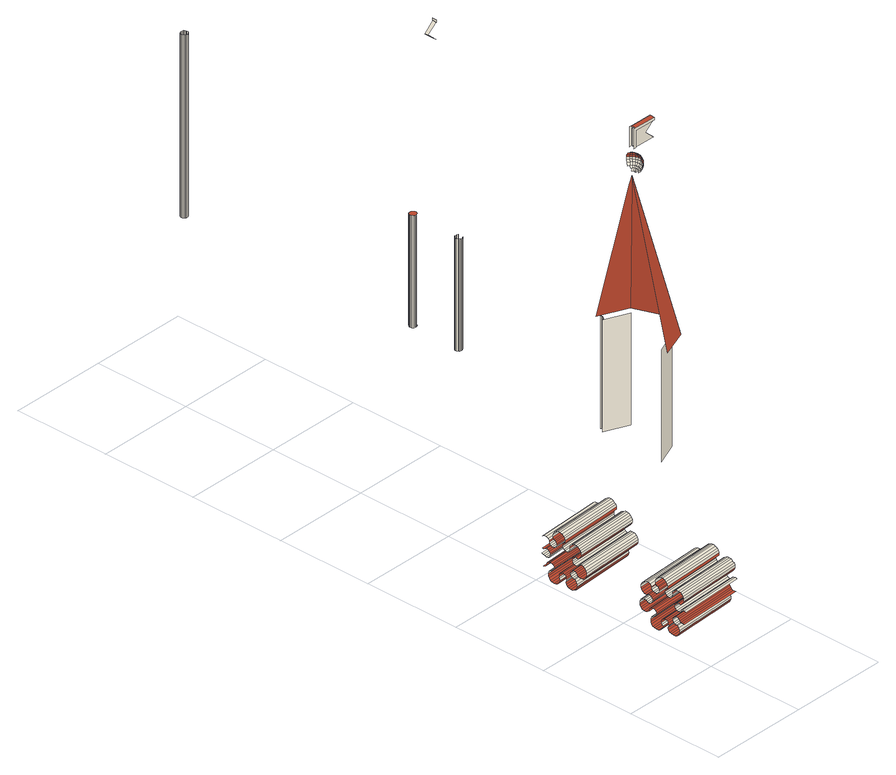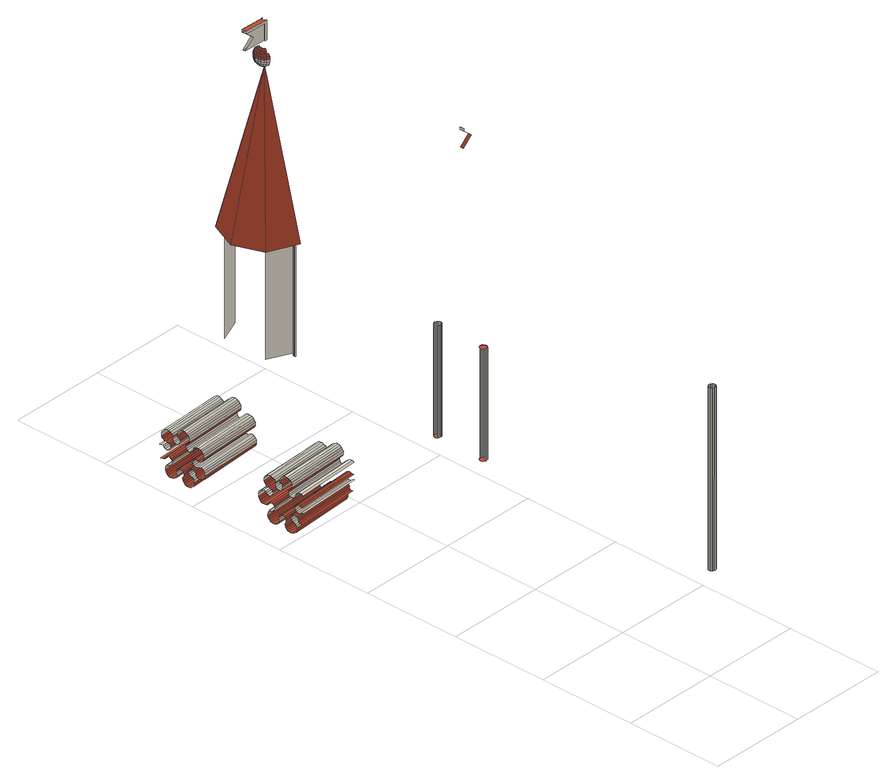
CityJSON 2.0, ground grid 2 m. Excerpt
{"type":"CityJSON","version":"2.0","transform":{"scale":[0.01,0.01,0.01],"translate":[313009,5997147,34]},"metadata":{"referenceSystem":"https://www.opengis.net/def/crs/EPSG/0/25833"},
"CityObjects":{
"building1":{"type":"Building","geometry":[{"type":"MultiSurface","lod":"0","boundaries":[[[0,1,2,3]],[[4,5,6,7]],[[8,4,7,9]],[[5,10,11,6]],[[12,13,14,15]],[[1,16,17,2]],[[18,8,9,19]],[[10,20,21,11]],[[16,22,23,17]],[[24,12,15,25]],[[26,18,19,27]],[[20,28,29,21]],[[22,30,31,23]],[[32,24,25,33]],[[34,35,36,37]],[[38,34,37,39]],[[40,26,27,41]],[[35,42,43,36]],[[44,32,33,45]],[[28,46,47,29]],[[30,48,49,31]],[[50,38,39,51]],[[42,52,53,43]],[[54,44,45,55]],[[56,40,41,57]],[[58,50,51,59]],[[48,60,61,49]],[[46,62,63,47]],[[52,64,65,53]],[[66,54,55,67]],[[68,56,57,69]],[[70,58,59,71]],[[60,72,73,61]],[[64,74,75,65]],[[62,76,77,63]],[[78,68,69,79]],[[80,66,67,81]],[[72,82,83,73]],[[84,78,79,85]],[[82,84,85,83]],[[86,70,71,87]],[[74,88,89,75]],[[90,80,81,91]],[[76,92,93,77]],[[88,94,95,89]],[[96,90,91,97]],[[94,96,97,95]],[[98,99,100,101]],[[92,102,103,93]],[[104,86,87,105]],[[102,98,101,103]],[[99,106,107,100]],[[106,108,109,107]],[[110,104,105,111]],[[108,112,113,109]],[[114,110,111,115]],[[116,117,118,119]],[[117,120,121,118]],[[112,122,123,113]],[[124,116,119,125]],[[120,126,127,121]],[[126,114,115,127]],[[128,129,130,131]],[[129,132,133,130]],[[134,124,125,135]],[[122,136,137,123]],[[138,128,131,139]],[[132,140,141,133]],[[136,142,143,137]],[[144,138,139,145]],[[146,134,135,147]],[[140,148,149,141]],[[142,150,151,143]],[[150,144,145,151]],[[152,146,147,153]],[[148,154,155,149]],[[156,157,158,159]],[[160,152,153,161]],[[157,162,163,158]],[[164,156,159,165]],[[166,160,161,167]],[[154,168,169,155]],[[162,170,171,163]],[[170,166,167,171]],[[172,164,165,173]],[[168,174,175,169]],[[176,177,178,179]],[[180,172,173,181]],[[177,182,183,178]],[[184,176,179,185]],[[182,186,187,183]],[[174,188,189,175]],[[190,184,185,191]],[[192,180,181,193]],[[186,194,195,187]],[[196,197,198,199]],[[200,190,191,201]],[[188,202,203,189]],[[197,204,205,198]],[[206,196,199,207]],[[204,208,209,205]],[[202,210,211,203]],[[212,200,201,213]],[[194,214,215,195]],[[216,192,193,217]],[[210,212,213,211]],[[218,206,207,219]],[[208,220,221,209]],[[214,222,223,215]],[[224,218,219,225]],[[226,216,217,227]],[[220,228,229,221]],[[230,231,232,233]],[[231,234,235,232]],[[222,236,237,223]],[[238,230,233,239]],[[240,224,225,241]],[[242,226,227,243]],[[234,244,245,235]],[[236,246,247,237]],[[246,248,249,247]],[[228,250,251,229]],[[252,238,239,253]],[[254,242,243,255]],[[248,256,257,249]],[[244,258,259,245]],[[250,260,261,251]],[[262,240,241,263]],[[260,254,255,261]],[[264,252,253,265]],[[266,262,263,267]],[[256,268,269,257]],[[258,270,271,259]],[[272,266,267,273]],[[274,272,273,275]],[[276,264,265,277]],[[270,278,279,271]],[[268,280,281,269]],[[282,276,277,283]],[[284,274,275,285]],[[278,286,287,279]],[[280,288,289,281]],[[290,282,283,291]],[[286,292,293,287]],[[294,284,285,295]],[[288,296,297,289]],[[298,290,291,299]],[[292,300,301,293]],[[302,294,295,303]],[[296,304,305,297]],[[306,298,299,307]],[[304,308,309,305]],[[300,310,311,301]],[[312,302,303,313]],[[314,306,307,315]],[[308,314,315,309]],[[310,316,317,311]],[[318,312,313,319]],[[316,320,321,317]],[[320,318,319,321]],[[322,323,324,325,326]],[[327,328,329,330]],[[331,332,333,334]],[[335,327,330,336]],[[332,337,338,333]],[[339,335,336,340]],[[337,341,342,338]],[[341,339,340,342]],[[343,344,345,346]],[[347,334,348,349]],[[350,351,352,353]],[[330,329,350,354]],[[334,333,355,348]],[[349,348,356,357]],[[353,352,358,359]],[[336,330,354,360]],[[361,362,363,364,365,366,367,368,369,370,371,372,373,374,375]],[[333,338,376,355]],[[377,378,379,380]],[[359,358,381,382]],[[383,384,385,386]],[[357,356,387,388]],[[382,381,378,377]],[[340,336,360,389]],[[354,350,353,390]],[[338,342,391,376]],[[342,340,389,391]],[[392,393,384,383]],[[388,387,394,395]],[[348,355,396,356]],[[395,394,393,392]],[[397,380,398,399]],[[390,353,359,400]],[[401,399,402,403]],[[360,354,390,404]],[[405,406,407,408]],[[355,376,409,396]],[[384,410,405,385]],[[356,396,411,387]],[[412,377,380,397]],[[400,359,382,413]],[[414,401,403,415]],[[389,360,404,416]],[[406,417,418,407]],[[413,382,377,412]],[[376,391,419,409]],[[417,414,415,418]],[[393,420,410,384]],[[391,389,416,419]],[[387,411,421,394]],[[422,397,399,401]],[[394,421,420,393]],[[404,390,400,423]],[[410,424,406,405]],[[396,409,425,411]],[[426,427,428,429,361,375]],[[430,412,397,422]],[[423,400,413,431]],[[432,422,401,414]],[[416,404,423,433]],[[424,434,417,406]],[[409,419,435,425]],[[431,413,412,430]],[[420,436,424,410]],[[411,425,437,421]],[[434,432,414,417]],[[419,416,433,435]],[[421,437,436,420]],[[438,430,422,432]],[[433,423,431,439]],[[436,440,434,424]],[[425,435,441,437]],[[439,431,430,438]],[[362,442,443,444,445,363]],[[440,438,432,434]],[[435,433,439,441]],[[437,441,440,436]],[[441,439,438,440]],[[446,447,448,325,449]],[[450,451,452,453,454]],[[323,455,456,325,324]],[[429,428,457,458]],[[451,459,458,457,452]],[[460,461,462,463]],[[464,460,463,465]],[[461,466,467,462]],[[443,442,468,469]],[[470,464,465,471]],[[468,472,450,454,469]],[[466,473,474,467]],[[475,476,477,478]],[[479,470,471,480]],[[473,481,482,474]],[[483,475,478,484]],[[485,479,480,486]],[[481,487,488,482]],[[489,483,484,490]],[[491,489,490,492]],[[493,494,495,496]],[[494,497,498,495]],[[499,493,496,500]],[[501,485,486,502]],[[487,503,504,488]],[[505,499,500,506]],[[497,507,508,498]],[[503,509,510,504]],[[511,501,502,512]],[[513,505,506,514]],[[507,515,516,508]],[[509,517,518,510]],[[519,511,512,520]],[[521,522,523,524]],[[525,521,524,526]],[[527,513,514,528]],[[522,529,530,523]],[[531,519,520,532]],[[515,533,534,516]],[[517,535,536,518]],[[537,525,526,538]],[[455,446,449,325,456]],[[529,539,540,530]],[[541,531,532,542]],[[543,527,528,544]],[[545,537,538,546]],[[535,547,548,536]],[[533,549,550,534]],[[539,551,552,540]],[[553,541,542,554]],[[555,543,544,556]],[[557,545,546,558]],[[547,559,560,548]],[[549,561,562,550]],[[551,563,564,552]],[[565,555,556,566]],[[567,553,554,568]],[[559,569,570,560]],[[571,565,566,572]],[[569,571,572,570]],[[573,557,558,574]],[[563,575,576,564]],[[577,567,568,578]],[[561,579,580,562]],[[575,581,582,576]],[[583,577,578,584]],[[581,583,584,582]],[[579,585,586,580]],[[587,588,589,590]],[[591,573,574,592]],[[585,587,590,586]],[[588,593,594,589]],[[593,595,596,594]],[[597,591,592,598]],[[595,599,600,596]],[[601,597,598,602]],[[603,604,605,606]],[[604,607,608,605]],[[599,609,610,600]],[[607,611,612,608]],[[613,603,606,614]],[[611,601,602,612]],[[615,616,617,618]],[[616,619,620,617]],[[621,613,614,622]],[[609,623,624,610]],[[625,615,618,626]],[[619,627,628,620]],[[629,621,622,630]],[[623,631,632,624]],[[633,625,626,634]],[[627,635,636,628]],[[631,637,638,632]],[[637,633,634,638]],[[639,629,630,640]],[[635,641,642,636]],[[643,644,645,646]],[[647,639,640,648]],[[649,650,651,652]],[[650,653,654,651]],[[655,649,652,656]],[[657,647,648,658]],[[653,659,660,654]],[[641,661,662,642]],[[659,657,658,660]],[[663,655,656,664]],[[661,665,666,662]],[[667,668,669,670]],[[671,663,664,672]],[[668,673,674,669]],[[675,667,670,676]],[[673,677,678,674]],[[679,675,676,680]],[[665,681,682,666]],[[683,671,672,684]],[[677,685,686,678]],[[687,688,689,690]],[[691,679,680,692]],[[681,693,694,682]],[[688,695,696,689]],[[697,687,690,698]],[[695,699,700,696]],[[693,701,702,694]],[[703,691,692,704]],[[685,705,706,686]],[[707,683,684,708]],[[701,703,704,702]],[[709,697,698,710]],[[699,711,712,700]],[[705,713,714,706]],[[715,709,710,716]],[[717,707,708,718]],[[711,719,720,712]],[[721,722,723,724]],[[722,725,726,723]],[[713,727,728,714]],[[729,721,724,730]],[[731,715,716,732]],[[733,717,718,734]],[[725,735,736,726]],[[727,737,738,728]],[[737,739,740,738]],[[719,741,742,720]],[[743,729,730,744]],[[745,733,734,746]],[[739,747,748,740]],[[741,749,750,742]],[[735,751,752,736]],[[753,731,732,754]],[[749,745,746,750]],[[755,743,744,756]],[[757,753,754,758]],[[747,759,760,748]],[[751,761,762,752]],[[763,757,758,764]],[[765,763,764,766]],[[767,755,756,768]],[[761,769,770,762]],[[759,771,772,760]],[[773,767,768,774]],[[775,765,766,776]],[[769,777,778,770]],[[771,779,780,772]],[[781,773,774,782]],[[777,783,784,778]],[[785,786,787,788]],[[786,789,790,787]],[[791,785,788,792]],[[789,793,794,790]],[[795,791,792,796]],[[793,797,798,794]],[[799,795,796,800]],[[797,801,802,798]],[[803,799,800,804]],[[801,805,806,802]],[[807,803,804,808]],[[805,809,810,806]],[[811,812,813,814,815,816,817,818,819,820,821,810,806,802,798,794,790,787,788,792,796,800,804,808]],[[822,807,808,811]],[[809,823,821,810]],[[824,822,811,812]],[[823,825,820,821]],[[826,827,828,829]],[[827,826,830,831]],[[825,832,819,820]],[[832,833,818,819]],[[834,835,831,830,836,837]],[[838,839,840,841]],[[839,842,843,840]],[[844,838,841,845]],[[842,846,847,843]],[[848,844,845,849]],[[846,850,851,847]],[[852,848,849,853]],[[850,854,855,851]],[[856,852,853,857]],[[854,858,859,855]],[[860,856,857,861]],[[858,862,863,859]],[[857,861,864,865,866,867,868,869,870,871,872,873,874,863,859,855,851,847,843,840,841,845,849,853]],[[856,860,875,876,877,878,879,880,881,882,883,884,885,862,858,854,850,846,842,839,838,844,848,852]],[[862,885,874,863]],[[885,884,873,874]],[[886,887,888,889]],[[887,890,891,888]],[[892,886,889,893]],[[890,894,895,891]],[[896,892,893,897]],[[894,898,899,895]],[[900,896,897,901]],[[898,902,903,899]],[[904,900,901,905]],[[902,906,907,903]],[[908,904,905,909]],[[906,910,911,907]],[[905,901,897,893,889,888,891,895,899,903,907,911,912,913,914,915,916,917,918,919,920,921,922,923,909]],[[924,908,909,923]],[[910,925,912,911]],[[926,924,923,922]],[[925,927,914,913,912]],[[928,926,922,921]],[[927,929,915,914]],[[930,928,921,920]],[[929,931,916,915]],[[932,930,920,919]],[[931,933,917,916]],[[934,932,919,918]],[[933,934,918,917]]],"semantics":{"surfaces":[{"type":"WallSurface"},{"type":"RoofSurface"},{"type":"GroundSurface"}],"values":[0,0,1,0,1,0,1,0,0,1,1,0,0,1,0,1,1,0,1,0,0,1,0,1,1,1,0,0,0,1,1,1,0,0,0,1,1,0,1,0,1,0,1,0,0,1,0,0,0,1,1,0,0,1,0,1,1,0,0,1,0,1,1,0,1,0,1,0,0,1,1,0,0,1,1,0,1,1,0,1,1,0,0,1,1,0,1,1,0,1,0,0,1,1,0,1,1,0,0,1,0,0,1,0,1,0,1,0,0,1,1,0,1,0,0,1,1,1,0,0,1,0,1,1,0,0,0,1,1,1,1,0,0,1,1,1,0,0,1,1,0,0,1,0,1,0,1,0,1,0,1,0,0,1,1,0,0,1,0,1,1,0,1,0,1,0,1,0,0,1,0,0,1,1,0,0,1,1,0,0,1,1,0,0,0,1,0,1,1,1,1,0,0,0,0,1,1,1,1,0,0,0,0,1,0,1,0,1,0,1,0,1,0,1,1,0,0,0,0,0,1,1,0,1,1,0,0,1,0,0,1,1,0,0,0,0,1,0,1,2,1,2,0,0,1,0,2,1,0,0,0,1,0,0,1,0,0,0,0,0,1,1,0,1,0,0,1,1,0,0,1,0,1,1,0,1,0,0,1,1,0,1,1,1,0,0,0,1,1,1,0,0,0,1,1,0,1,0,1,0,1,0,0,1,0,0,0,1,1,0,0,1,0,1,1,0,0,0,1,1,1,0,1,0,1,0,1,0,1,0,0,1,1,0,0,1,1,0,1,1,0,0,1,1,0,1,1,0,1,0,1,0,1,0,1,1,0,0,1,0,0,1,0,1,0,1,0,0,1,1,0,1,0,0,1,1,1,0,0,1,0,1,1,0,0,0,1,1,1,1,0,0,1,1,1,0,0,1,1,0,0,1,0,0,0,0,0,0,0,0,0,0,0,0,0,1,0,0,0,0,1,0,0,0,0,0,0,0,0,0,0,0,0,0,0,0,0,1,1,0,0,0,0,0,0,0,0,0,0,0,0,0,0,0,0,0,0,0,0,0,0,0,0,0,0,0]}}]}
},
"vertices":[
[28,82,78],[28,86,79],[163,93,79],[163,89,78],[28,87,98],[28,87,103],[163,94,103],[163,94,98],[28,88,94],[163,95,94],[28,88,107],[163,95,107],[28,90,52],[28,86,52],[163,92,52],[162,97,52],[28,91,79],[162,97,79],[28,91,91],[162,97,91],[28,91,110],[162,98,110],[28,92,76],[162,99,76],[28,94,53],[162,101,53],[28,94,88],[162,101,88],[28,94,113],[162,101,113],[27,95,74],[162,102,74],[27,95,56],[162,102,56],[27,95,33],[27,95,37],[162,102,37],[162,102,33],[27,96,29],[162,103,29],[27,97,90],[162,104,90],[27,97,41],[162,104,41],[27,97,59],[162,104,59],[27,98,114],[162,105,114],[27,99,73],[162,105,73],[27,98,25],[162,105,25],[27,100,45],[162,107,45],[27,100,61],[162,107,61],[27,101,89],[162,107,89],[27,101,23],[162,108,23],[27,102,74],[162,109,74],[27,103,114],[162,109,114],[27,103,44],[162,110,44],[27,104,61],[162,111,61],[27,104,88],[162,111,88],[27,105,21],[162,112,21],[27,105,76],[162,112,76],[27,106,45],[162,113,45],[27,107,112],[162,113,112],[27,106,85],[162,113,85],[27,107,59],[162,114,59],[27,107,79],[162,113,79],[27,107,82],[162,114,82],[27,110,21],[161,116,21],[27,109,47],[161,116,47],[27,109,57],[161,116,57],[27,110,110],[161,117,110],[27,111,51],[161,117,51],[27,111,54],[161,117,54],[27,111,103],[27,111,100],[161,118,100],[161,118,103],[27,112,106],[161,119,106],[27,114,22],[161,121,22],[27,113,96],[161,120,96],[26,115,94],[161,122,94],[26,117,24],[161,124,24],[26,119,93],[161,125,93],[26,120,27],[161,127,27],[26,120,41],[26,119,37],[161,126,37],[161,126,41],[26,120,34],[161,126,34],[26,122,94],[161,129,94],[26,122,44],[161,128,44],[26,122,31],[161,128,31],[26,122,109],[26,122,114],[161,129,114],[161,129,109],[26,123,118],[161,130,118],[26,125,45],[161,131,45],[26,125,95],[161,132,95],[26,125,108],[161,132,108],[26,126,121],[161,132,121],[26,127,98],[161,134,98],[26,127,105],[161,134,105],[26,128,46],[161,135,46],[26,129,124],[160,136,124],[26,128,101],[161,135,101],[26,131,45],[160,138,45],[26,133,126],[160,140,126],[26,133,26],[26,132,30],[160,139,30],[160,140,26],[26,134,43],[160,141,43],[25,134,33],[160,141,33],[25,135,23],[160,142,23],[25,135,40],[160,142,40],[25,137,126],[160,144,126],[25,136,36],[160,142,36],[25,138,20],[160,145,20],[25,141,124],[160,148,124],[25,140,100],[25,140,97],[160,147,97],[160,147,100],[25,142,18],[160,149,18],[25,141,93],[160,148,93],[25,142,103],[160,149,103],[25,144,91],[160,150,91],[25,145,122],[160,152,122],[25,144,105],[160,151,105],[25,147,18],[160,153,18],[25,147,89],[160,154,89],[25,146,51],[25,146,48],[160,153,48],[160,153,51],[25,148,106],[160,154,106],[25,147,119],[160,154,119],[25,147,45],[160,154,45],[25,148,54],[160,155,54],[25,149,42],[160,156,42],[25,149,115],[160,156,115],[25,149,110],[160,156,110],[25,150,90],[160,157,90],[25,151,19],[160,158,19],[25,151,56],[160,157,56],[24,152,41],[159,159,41],[24,153,91],[159,160,91],[24,154,57],[159,161,57],[24,154,21],[159,161,21],[24,156,40],[159,162,40],[24,154,75],[24,154,72],[159,161,72],[159,161,75],[24,155,69],[159,162,69],[24,156,94],[159,162,94],[24,156,78],[159,163,78],[24,157,56],[159,164,56],[24,157,24],[159,164,24],[24,157,66],[159,164,66],[24,157,97],[159,163,97],[24,156,100],[159,163,100],[24,158,37],[159,165,37],[24,159,80],[159,166,80],[24,159,28],[159,166,28],[24,160,103],[159,166,103],[24,160,64],[159,167,64],[24,159,33],[159,166,33],[24,160,55],[159,167,55],[24,162,81],[159,169,81],[24,162,52],[159,169,52],[24,164,105],[159,170,105],[24,163,64],[159,170,64],[24,162,48],[159,169,48],[24,166,45],[159,172,45],[24,166,80],[159,173,80],[24,167,65],[159,174,65],[24,168,105],[159,175,105],[24,169,78],[159,175,78],[24,170,44],[159,176,44],[24,169,67],[159,176,67],[23,172,103],[158,179,103],[23,173,79],[158,179,79],[23,173,68],[158,180,68],[23,174,44],[158,180,44],[23,176,101],[158,182,101],[23,176,82],[158,183,82],[23,177,66],[158,184,66],[23,178,46],[158,184,46],[23,178,98],[158,185,98],[23,179,85],[158,185,85],[23,180,94],[158,186,94],[23,181,64],[158,187,64],[23,181,48],[158,188,48],[23,180,89],[158,187,89],[23,183,60],[158,189,60],[23,183,52],[158,190,52],[23,183,56],[158,190,56],[71,164,542],[130,187,542],[76,243,843],[73,247,862],[73,242,843],[79,233,872],[78,236,869],[80,238,869],[83,235,872],[78,235,900],[80,232,897],[83,234,897],[81,237,900],[80,230,877],[85,233,877],[81,230,892],[85,232,892],[81,229,882],[85,232,882],[81,229,887],[86,232,887],[72,179,542],[72,179,317],[120,198,317],[120,198,542],[78,240,903],[83,239,900],[80,242,903],[82,240,869],[79,243,866],[80,245,866],[84,243,869],[85,238,872],[86,237,897],[85,242,900],[81,244,903],[80,246,866],[85,246,869],[88,236,877],[123,241,957],[123,251,957],[73,252,957],[74,252,957],[75,251,957],[76,250,957],[77,249,957],[78,248,957],[78,247,957],[78,246,957],[77,244,957],[76,243,957],[75,243,957],[74,242,957],[73,242,957],[88,236,892],[84,252,869],[79,250,866],[78,252,866],[82,254,869],[80,248,866],[85,249,869],[79,252,903],[83,255,900],[80,258,900],[78,254,903],[86,246,900],[81,246,903],[89,236,882],[87,242,872],[89,235,887],[81,250,903],[85,252,900],[86,249,900],[81,248,903],[88,241,897],[85,257,872],[80,257,869],[82,260,872],[88,246,872],[84,262,877],[78,262,872],[79,264,877],[90,241,877],[82,260,897],[84,262,892],[79,265,892],[79,262,897],[91,240,892],[85,258,897],[89,245,897],[87,253,872],[88,250,872],[84,263,882],[80,266,882],[91,240,882],[85,263,887],[80,266,887],[92,240,887],[88,254,897],[89,250,897],[87,259,877],[91,245,877],[87,259,892],[92,245,892],[73,242,917],[78,242,917],[78,242,952],[123,241,952],[90,255,877],[91,250,877],[88,260,882],[93,245,882],[88,260,887],[93,245,887],[90,255,892],[91,250,892],[91,255,882],[92,250,882],[91,255,887],[93,250,887],[123,251,952],[78,252,952],[78,252,917],[73,252,917],[133,305,542],[74,330,542],[73,252,843],[76,250,843],[123,249,917],[123,243,917],[78,244,917],[78,247,917],[78,250,917],[156,246,542],[78,247,843],[78,244,952],[123,243,952],[103,243,935],[17,298,63],[17,298,68],[152,305,68],[152,305,63],[17,300,59],[152,306,59],[17,300,72],[152,307,72],[123,249,952],[78,250,952],[17,302,56],[152,309,56],[103,250,935],[17,303,75],[152,309,75],[81,320,542],[80,318,542],[80,318,317],[81,320,317],[17,305,53],[152,312,53],[17,306,78],[152,313,78],[81,322,542],[81,322,317],[17,309,52],[152,316,52],[17,310,79],[151,317,79],[81,324,542],[81,324,317],[80,325,542],[80,325,317],[17,311,98],[17,311,103],[151,317,103],[151,317,98],[16,312,107],[151,319,107],[16,312,94],[151,319,94],[16,314,52],[151,321,52],[16,314,79],[151,321,79],[16,314,91],[151,321,91],[16,315,110],[151,321,110],[16,316,76],[151,323,76],[16,318,53],[151,325,53],[16,318,88],[151,325,88],[16,318,113],[151,325,113],[16,319,74],[151,326,74],[16,319,56],[151,326,56],[16,319,33],[16,319,37],[151,326,37],[151,325,33],[16,320,29],[151,326,29],[16,321,90],[151,328,90],[16,321,41],[151,328,41],[16,321,59],[151,328,59],[16,322,114],[151,329,114],[16,322,73],[151,329,73],[16,322,25],[151,329,25],[16,324,45],[151,330,45],[16,324,61],[151,331,61],[16,325,89],[151,331,89],[16,325,23],[151,332,23],[16,326,74],[151,333,74],[16,326,114],[151,333,114],[16,327,44],[151,334,44],[16,328,61],[151,334,61],[16,328,88],[151,334,88],[16,329,21],[151,336,21],[16,329,76],[151,335,76],[16,330,112],[150,337,112],[16,330,45],[150,337,45],[16,330,85],[151,337,85],[16,331,59],[150,338,59],[16,330,79],[150,337,79],[16,331,82],[150,338,82],[15,333,21],[150,340,21],[16,333,47],[150,340,47],[15,333,57],[150,340,57],[15,334,110],[150,341,110],[15,334,51],[150,341,51],[15,334,54],[150,341,54],[15,336,106],[150,343,106],[15,335,103],[15,335,100],[150,342,100],[150,342,103],[15,338,22],[150,344,22],[15,337,96],[150,343,96],[15,339,94],[150,346,94],[15,341,24],[150,348,24],[15,342,93],[150,349,93],[15,344,27],[150,351,27],[15,343,41],[15,343,37],[150,350,37],[150,350,41],[15,343,34],[150,350,34],[15,346,94],[150,353,94],[15,345,31],[150,352,31],[15,345,44],[150,352,44],[15,346,109],[15,346,114],[150,353,114],[150,353,109],[15,347,118],[150,354,118],[15,348,45],[149,355,45],[15,349,95],[149,356,95],[15,349,108],[149,356,108],[15,349,121],[149,356,121],[15,352,46],[149,358,46],[15,351,98],[149,358,98],[15,351,105],[149,358,105],[15,353,124],[149,359,124],[15,352,101],[149,358,101],[14,355,45],[149,362,45],[14,357,126],[149,363,126],[122,294,542],[122,294,317],[74,315,317],[74,315,542],[14,358,43],[149,364,43],[14,357,26],[14,356,30],[149,363,30],[149,364,26],[14,358,33],[149,365,33],[14,359,23],[149,366,23],[14,359,40],[149,366,40],[14,359,36],[149,366,36],[14,361,126],[149,368,126],[14,362,20],[149,369,20],[14,365,124],[149,372,124],[14,364,100],[14,364,97],[149,371,97],[149,371,100],[14,366,18],[149,373,18],[14,365,93],[149,372,93],[14,366,103],[149,372,103],[14,367,91],[149,374,91],[14,368,105],[148,375,105],[14,369,122],[148,375,122],[14,370,18],[148,377,18],[14,371,89],[148,377,89],[14,370,51],[14,370,48],[148,376,48],[148,377,51],[14,371,106],[148,378,106],[14,371,119],[148,378,119],[14,371,45],[148,377,45],[14,372,54],[148,378,54],[14,373,42],[148,380,42],[14,373,115],[148,379,115],[14,373,110],[148,379,110],[13,374,90],[148,381,90],[13,375,19],[148,381,19],[13,374,56],[148,381,56],[13,376,41],[148,383,41],[13,377,91],[148,384,91],[13,378,57],[148,385,57],[13,378,21],[148,385,21],[13,379,40],[148,386,40],[13,378,75],[13,378,72],[148,385,72],[148,385,75],[13,379,69],[148,386,69],[13,379,94],[148,386,94],[13,380,78],[148,387,78],[13,381,56],[148,388,56],[13,381,24],[148,388,24],[13,381,66],[148,388,66],[13,380,97],[148,387,97],[13,380,100],[148,387,100],[13,382,37],[148,388,37],[13,383,80],[148,390,80],[13,383,28],[148,389,28],[13,383,103],[148,390,103],[13,383,33],[148,390,33],[13,384,64],[148,391,64],[13,384,55],[148,391,55],[13,386,81],[148,393,81],[13,386,52],[148,393,52],[13,387,105],[148,394,105],[13,387,64],[148,394,64],[13,386,48],[148,393,48],[13,389,45],[147,396,45],[13,390,80],[147,396,80],[13,391,65],[147,397,65],[12,392,105],[147,399,105],[12,392,78],[147,399,78],[12,393,44],[147,400,44],[12,393,67],[147,400,67],[12,396,103],[147,403,103],[12,396,79],[147,403,79],[12,397,68],[147,404,68],[95,665,542],[94,667,542],[94,667,317],[95,665,317],[94,669,542],[94,669,317],[96,664,542],[96,664,317],[94,670,542],[94,670,317],[97,662,542],[97,662,317],[95,672,542],[95,672,317],[99,662,542],[99,662,317],[96,674,542],[96,674,317],[101,661,542],[101,661,317],[98,675,542],[98,675,317],[103,662,542],[103,662,317],[99,675,542],[99,675,317],[104,662,317],[106,663,317],[107,665,317],[108,667,317],[108,668,317],[108,670,317],[107,672,317],[106,673,317],[105,674,317],[103,675,317],[101,675,317],[104,662,542],[101,675,542],[106,663,542],[103,675,542],[79,725,935],[79,719,935],[99,718,917],[99,725,917],[99,725,952],[99,718,952],[105,674,542],[106,673,542],[99,717,957],[99,717,952],[99,726,952],[99,726,957],[97,771,542],[96,773,542],[96,773,317],[97,771,317],[96,775,542],[96,775,317],[98,770,542],[98,770,317],[96,776,542],[96,776,317],[99,768,542],[99,768,317],[97,778,542],[97,778,317],[101,768,542],[101,768,317],[98,779,542],[98,779,317],[103,767,542],[103,767,317],[99,781,542],[99,781,317],[105,768,542],[105,768,317],[101,781,542],[101,781,317],[106,768,317],[108,769,317],[109,771,317],[110,773,317],[110,774,317],[110,776,317],[109,778,317],[108,779,317],[107,780,317],[105,781,317],[103,782,317],[106,768,542],[108,769,542],[109,771,542],[110,773,542],[110,774,542],[110,776,542],[109,778,542],[108,779,542],[107,780,542],[105,781,542],[103,782,542],[89,1286,684],[88,1288,684],[88,1288,317],[89,1286,317],[88,1290,684],[88,1290,317],[90,1285,684],[90,1285,317],[88,1292,684],[88,1292,317],[92,1284,684],[92,1284,317],[89,1293,684],[89,1293,317],[93,1283,684],[93,1283,317],[90,1295,684],[90,1295,317],[95,1283,684],[95,1283,317],[92,1296,684],[92,1296,317],[97,1283,684],[97,1283,317],[93,1297,684],[93,1297,317],[95,1297,317],[96,1297,317],[97,1296,317],[99,1296,317],[100,1295,317],[101,1293,317],[102,1292,317],[102,1290,317],[102,1288,317],[101,1286,317],[100,1285,317],[99,1284,317],[99,1284,684],[95,1297,684],[100,1285,684],[97,1296,684],[101,1286,684],[99,1296,684],[102,1288,684],[100,1295,684],[102,1290,684],[101,1293,684],[102,1292,684]
]}
